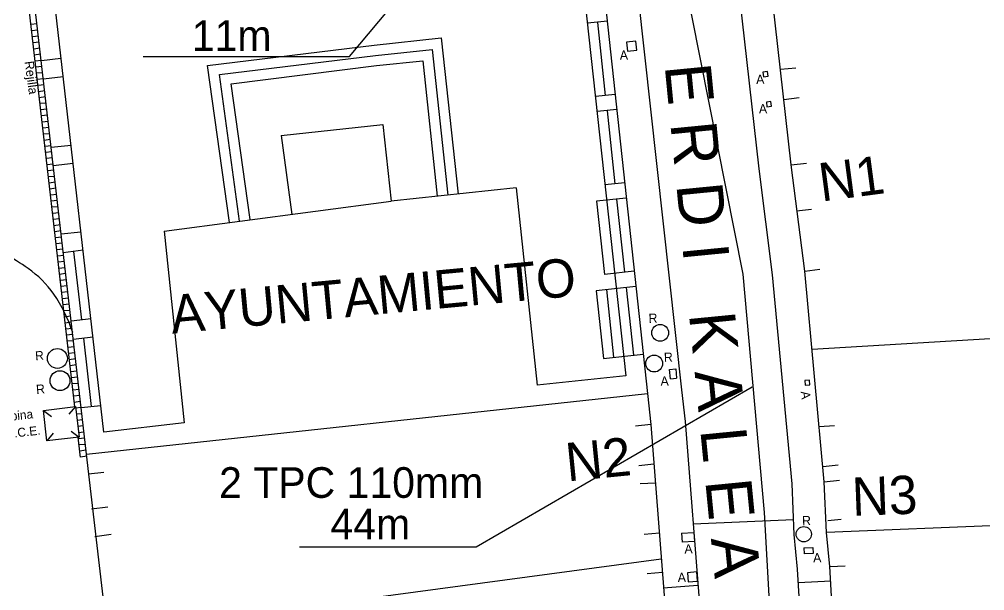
# Model space of a CAD drawing. Extents: x 0 to 560514, y 0 to 4788038.
# Drawn here: x 560279.07 to 560310.57, y 4787923.14 to 4787941.77 of the extents above; entities that cross this region are included whole.
import ezdxf

# ---------------------------------------------------------------- set-up
doc = ezdxf.new("R2010")
doc.units = 0
doc.layers.add('Nivel 27', color=7, linetype='Continuous')
doc.layers.add('Nivel 7', color=7, linetype='Continuous')

msp = doc.modelspace()

# ---------------------------------------------------------------- linework, layer by layer
at = {"layer": 'Nivel 27'}
for points in [[(560283.112, 4787940.562), (560289.851, 4787940.562), (560296.49, 4787948.488)], [(560302.327, 4787904.566), (560303.56, 4787909.02), (560303.82, 4787917.92), (560303.39, 4787925.69), (560302.69, 4787933.46), (560299.91, 4787947.49)], [(560288.219, 4787924.566), (560293.977, 4787924.566), (560302.986, 4787929.782)]]:
    msp.add_lwpolyline(points, dxfattribs=at)
at = {"layer": 'Nivel 7'}
for p, q in [((560298.84, 4787946.38), (560300.68, 4787929.69)), ((560297.19, 4787945.52), (560298.86, 4787930.15)), ((560280.88, 4787929.13), (560279.11, 4787944.58)), ((560303.21, 4787936.89), (560302.34, 4787944.63)), ((560281.83, 4787928.31), (560280.05, 4787943.82)), ((560298.26, 4787941.71), (560297.61, 4787941.64)), ((560279.65, 4787941.62), (560279.45, 4787941.6)), ((560279.67, 4787941.42), (560279.47, 4787941.4)), ((560297.94, 4787941.67), (560298.19, 4787939.29)), ((560279.7, 4787941.22), (560279.5, 4787941.2)), ((560290.65, 4787940.93), (560292.84, 4787941.17)), ((560292.84, 4787941.17), (560293.39, 4787936.07)), ((560279.72, 4787941.02), (560279.52, 4787941)), ((560279.74, 4787940.83), (560279.54, 4787940.8)), ((560285.21, 4787940.26), (560290.65, 4787940.93)), ((560290.69, 4787940.59), (560292.54, 4787940.79)), ((560292.54, 4787940.79), (560293.05, 4787936.04)), ((560299.19, 4787941.06), (560298.89, 4787941.02)), ((560298.89, 4787941.02), (560298.92, 4787940.73)), ((560298.92, 4787940.73), (560299.22, 4787940.76)), ((560299.22, 4787940.76), (560299.19, 4787941.06)), ((560279.76, 4787940.63), (560279.56, 4787940.6)), ((560280.43, 4787940.49), (560279.79, 4787940.42)), ((560285.6, 4787939.97), (560290.69, 4787940.59)), ((560279.79, 4787940.43), (560279.59, 4787940.41)), ((560279.81, 4787940.23), (560279.61, 4787940.21)), ((560285.93, 4787935.14), (560285.21, 4787940.26)), ((560285.98, 4787939.67), (560290.73, 4787940.26)), ((560290.73, 4787940.26), (560292.24, 4787940.42)), ((560292.24, 4787940.42), (560292.71, 4787936)), ((560303.91, 4787940.14), (560304.41, 4787940.19)), ((560279.83, 4787940.03), (560279.63, 4787940.01)), ((560279.85, 4787939.83), (560279.66, 4787939.81)), ((560280.5, 4787939.9), (560279.86, 4787939.82)), ((560286.26, 4787935.19), (560285.6, 4787939.97)), ((560303.49, 4787940.07), (560303.34, 4787940.05)), ((560303.34, 4787940.05), (560303.36, 4787939.9)), ((560303.36, 4787939.9), (560303.51, 4787939.92)), ((560303.51, 4787939.92), (560303.49, 4787940.07)), ((560279.88, 4787939.63), (560279.68, 4787939.61)), ((560286.6, 4787935.24), (560285.98, 4787939.67)), ((560279.9, 4787939.44), (560279.7, 4787939.41)), ((560279.92, 4787939.24), (560279.72, 4787939.21)), ((560298.52, 4787939.32), (560297.87, 4787939.25)), ((560304.02, 4787939.16), (560304.52, 4787939.22)), ((560279.95, 4787939.04), (560279.75, 4787939.02)), ((560303.6, 4787939.09), (560303.45, 4787939.07)), ((560303.45, 4787939.07), (560303.47, 4787938.92)), ((560303.47, 4787938.92), (560303.62, 4787938.94)), ((560303.62, 4787938.94), (560303.6, 4787939.09)), ((560279.97, 4787938.84), (560279.77, 4787938.82)), ((560279.99, 4787938.64), (560279.79, 4787938.62)), ((560298.57, 4787938.83), (560297.93, 4787938.76)), ((560298.25, 4787938.79), (560298.51, 4787936.41)), ((560280.01, 4787938.44), (560279.82, 4787938.42)), ((560280.04, 4787938.24), (560279.84, 4787938.22)), ((560287.62, 4787937.98), (560290.93, 4787938.34)), ((560290.93, 4787938.34), (560291.2, 4787935.84)), ((560280.06, 4787938.04), (560279.86, 4787938.02)), ((560287.62, 4787937.98), (560287.96, 4787935.41)), ((560280.08, 4787937.85), (560279.88, 4787937.82)), ((560280.11, 4787937.65), (560279.91, 4787937.62)), ((560280.76, 4787937.66), (560280.11, 4787937.59)), ((560280.13, 4787937.45), (560279.93, 4787937.43)), ((560280.15, 4787937.25), (560279.95, 4787937.23)), ((560280.17, 4787937.05), (560279.97, 4787937.03)), ((560280.83, 4787937.07), (560280.18, 4787936.99)), ((560304.26, 4787937.02), (560304.76, 4787937.08)), ((560280.2, 4787936.85), (560280, 4787936.83)), ((560303.65, 4787933.44), (560303.21, 4787936.89)), ((560280.22, 4787936.65), (560280.02, 4787936.63)), ((560280.24, 4787936.46), (560280.04, 4787936.43)), ((560298.83, 4787936.44), (560298.18, 4787936.37)), ((560280.26, 4787936.26), (560280.07, 4787936.23)), ((560280.29, 4787936.06), (560280.09, 4787936.04)), ((560295.28, 4787936.28), (560291.2, 4787935.84)), ((560295.28, 4787936.28), (560295.97, 4787929.84)), ((560280.31, 4787935.86), (560280.11, 4787935.84)), ((560283.8, 4787934.86), (560291.2, 4787935.84)), ((560298.88, 4787935.94), (560297.91, 4787935.84)), ((560297.91, 4787935.84), (560298.17, 4787933.45)), ((560298.56, 4787935.91), (560298.82, 4787933.52)), ((560280.33, 4787935.66), (560280.13, 4787935.64)), ((560280.36, 4787935.46), (560280.16, 4787935.44)), ((560304.43, 4787935.53), (560304.92, 4787935.58)), ((560280.38, 4787935.26), (560280.18, 4787935.24)), ((560280.4, 4787935.07), (560280.2, 4787935.04)), ((560280.42, 4787934.87), (560280.23, 4787934.84)), ((560281.08, 4787934.83), (560280.44, 4787934.76)), ((560283.8, 4787934.86), (560284.45, 4787928.61)), ((560280.45, 4787934.67), (560280.25, 4787934.65)), ((560280.47, 4787934.47), (560280.27, 4787934.45)), ((560280.49, 4787934.27), (560280.29, 4787934.25)), ((560281.15, 4787934.24), (560280.5, 4787934.16)), ((560281.11, 4787931.97), (560280.85, 4787934.2)), ((560280.52, 4787934.07), (560280.32, 4787934.05)), ((560280.54, 4787933.87), (560280.34, 4787933.85)), ((560280.56, 4787933.67), (560280.36, 4787933.65)), ((560299.14, 4787933.56), (560298.17, 4787933.45)), ((560304.7, 4787933.56), (560305.19, 4787933.62)), ((560280.58, 4787933.48), (560280.38, 4787933.45)), ((560280.61, 4787933.28), (560280.41, 4787933.25)), ((560304.29, 4787926.62), (560303.65, 4787933.44)), ((560280.63, 4787933.08), (560280.43, 4787933.06)), ((560280.65, 4787932.88), (560280.45, 4787932.86)), ((560299.19, 4787933.06), (560297.9, 4787932.92)), ((560297.9, 4787932.92), (560298.14, 4787930.71)), ((560298.23, 4787932.96), (560298.46, 4787930.75)), ((560298.87, 4787933.03), (560299.11, 4787930.82)), ((560280.67, 4787932.68), (560280.48, 4787932.66)), ((560280.7, 4787932.48), (560280.5, 4787932.46)), ((560280.72, 4787932.28), (560280.52, 4787932.26)), ((560280.74, 4787932.09), (560280.54, 4787932.06)), ((560281.41, 4787932), (560280.76, 4787931.93)), ((560304.94, 4787931.01), (560324.9, 4787932.23)), ((560280.77, 4787931.89), (560280.57, 4787931.86)), ((560280.79, 4787931.69), (560280.59, 4787931.67)), ((560280.81, 4787931.49), (560280.61, 4787931.47)), ((560281.48, 4787931.41), (560280.83, 4787931.33)), ((560281.43, 4787929.14), (560281.18, 4787931.37)), ((560280.83, 4787931.29), (560280.64, 4787931.27)), ((560280.86, 4787931.09), (560280.66, 4787931.07)), ((560280.88, 4787930.89), (560280.68, 4787930.87)), ((560280.9, 4787930.7), (560280.7, 4787930.67)), ((560298.14, 4787930.71), (560299.43, 4787930.85)), ((560280.93, 4787930.5), (560280.73, 4787930.47)), ((560300.29, 4787930.35), (560300.49, 4787930.37)), ((560300.49, 4787930.37), (560300.52, 4787930.07)), ((560280.95, 4787930.3), (560280.75, 4787930.28)), ((560280.97, 4787930.1), (560280.77, 4787930.08)), ((560298.86, 4787930.15), (560295.97, 4787929.84)), ((560300.32, 4787930.05), (560300.29, 4787930.35)), ((560300.32, 4787930.05), (560300.52, 4787930.07)), ((560280.99, 4787929.9), (560280.79, 4787929.88)), ((560304.86, 4787930), (560304.71, 4787929.99)), ((560304.71, 4787929.99), (560304.72, 4787929.84)), ((560304.72, 4787929.84), (560304.87, 4787929.85)), ((560304.87, 4787929.85), (560304.86, 4787930)), ((560281.02, 4787929.7), (560280.82, 4787929.68)), ((560281.04, 4787929.5), (560280.84, 4787929.48)), ((560281.26, 4787927.59), (560299.57, 4787929.57)), ((560300.68, 4787929.69), (560300.8, 4787928.66)), ((560279.86, 4787929.01), (560280.9, 4787929.14)), ((560280.9, 4787929.14), (560280.69, 4787928.89)), ((560281.06, 4787929.31), (560280.86, 4787929.28)), ((560280.9, 4787929.14), (560281.02, 4787928.14)), ((560281.08, 4787929.11), (560280.91, 4787929.09)), ((560281.73, 4787929.17), (560281.09, 4787929.1)), ((560279.86, 4787929.01), (560280.12, 4787928.82)), ((560279.97, 4787928.02), (560279.86, 4787929.01)), ((560281.11, 4787928.91), (560280.93, 4787928.89)), ((560281.13, 4787928.71), (560280.95, 4787928.69)), ((560281.15, 4787928.51), (560280.98, 4787928.49)), ((560284.45, 4787928.61), (560281.83, 4787928.31)), ((560299.68, 4787928.56), (560299.18, 4787928.5)), ((560300.8, 4787928.66), (560301.52, 4787919.41)), ((560305.17, 4787928.49), (560305.67, 4787928.53)), ((560280.18, 4787928.27), (560279.97, 4787928.02)), ((560280.76, 4787928.34), (560281.02, 4787928.14)), ((560281.18, 4787928.31), (560281, 4787928.29)), ((560281.02, 4787928.14), (560279.97, 4787928.02)), ((560281.06, 4787927.57), (560280.99, 4787928.14)), ((560281.2, 4787928.11), (560281, 4787928.09)), ((560281.22, 4787927.91), (560281.02, 4787927.89)), ((560281.24, 4787927.72), (560281.05, 4787927.69)), ((560281.07, 4787927.49), (560281.06, 4787927.57)), ((560281.27, 4787927.52), (560281.07, 4787927.49)), ((560299.78, 4787927.26), (560299.29, 4787927.21)), ((560305.3, 4787927.19), (560305.79, 4787927.24)), ((560281.33, 4787926.95), (560281.83, 4787927)), ((560299.83, 4787926.65), (560299.33, 4787926.62)), ((560304.36, 4787924.97), (560304.29, 4787926.62)), ((560305.34, 4787926.69), (560305.84, 4787926.74)), ((560281.43, 4787925.81), (560281.96, 4787925.87)), ((560324.69, 4787925.81), (560305.41, 4787925.04)), ((560301.06, 4787925.32), (560304.34, 4787925.46)), ((560305.46, 4787925.43), (560305.89, 4787925.47)), ((560299.96, 4787925.01), (560299.46, 4787924.97)), ((560300.68, 4787925.01), (560301.08, 4787925.04)), ((560300.68, 4787925.01), (560300.7, 4787924.72)), ((560301.08, 4787925.04), (560301.1, 4787924.74)), ((560281.53, 4787924.91), (560282.07, 4787924.98)), ((560301.1, 4787924.74), (560300.7, 4787924.72)), ((560304.47, 4787923.84), (560304.36, 4787924.97)), ((560304.67, 4787924.54), (560304.97, 4787924.55)), ((560304.67, 4787924.54), (560304.68, 4787924.34)), ((560304.97, 4787924.55), (560304.98, 4787924.35)), ((560281.95, 4787921.76), (560300.02, 4787924.18)), ((560304.98, 4787924.35), (560304.68, 4787924.34)), ((560301.18, 4787923.75), (560300.88, 4787923.72)), ((560301.2, 4787923.45), (560301.18, 4787923.75)), ((560304.67, 4787920.38), (560304.47, 4787923.84)), ((560305.52, 4787923.93), (560306.02, 4787923.95)), ((560300.06, 4787923.73), (560299.56, 4787923.69)), ((560300.88, 4787923.72), (560300.9, 4787923.43)), ((560300.9, 4787923.43), (560301.2, 4787923.45)), ((560305.55, 4787923.45), (560304.5, 4787923.39)), ((560300.08, 4787923.23), (560301.21, 4787923.32))]:
    msp.add_line(p, q, dxfattribs=at)
msp.add_lwpolyline([(560312.02, 4787915.8), (560305.83, 4787914.51), (560305.81, 4787917.58), (560305.72, 4787920.43), (560305.52, 4787923.93), (560305.41, 4787925.04), (560305.34, 4787926.69), (560304.7, 4787933.56), (560304.26, 4787937.02), (560303.39, 4787944.75), (560303.1, 4787947.21), (560313.62, 4787948.42)], dxfattribs=at)
msp.add_lwpolyline([(560299.57, 4787929.57), (560299.68, 4787928.56), (560300.4, 4787919.36), (560300.46, 4787902.97), (560290.26, 4787902.71), (560289.99, 4787902.85), (560289.98, 4787904.87), (560287.32, 4787904.83), (560287.32, 4787904.47), (560287.07, 4787904.47), (560287.07, 4787905.76), (560285.13, 4787905.75), (560283.7, 4787906.51), (560282.54, 4787916.7), (560281.26, 4787927.59), (560279.33, 4787944.4), (560297.77, 4787946.24)], close=True, dxfattribs=at)
for centre, radius in [((560299.986, 4787931.547), 0.275), ((560280.313, 4787930.712), 0.325), ((560299.787, 4787930.545), 0.275), ((560280.397, 4787929.987), 0.325), ((560304.67, 4787924.981), 0.25)]:
    msp.add_circle(centre, radius, dxfattribs=at)
for centre, radius, start, end in [((560273.377, 4787924.99), 10.519, 55.3607, 60.2482), ((560277.47, 4787930.915), 3.318, 34.8742, 55.3607), ((560276.346, 4787930.132), 4.688, 17.6663, 34.8742)]:
    msp.add_arc(centre, radius, start, end, dxfattribs=at)

# ---------------------------------------------------------------- texts
at = {"layer": 'Nivel 27'}
for s, p in [('11m', (560284.7, 4787940.74)), ('2 TPC 110mm', (560285.59, 4787926.166)), ('44m', (560289.224, 4787924.811))]:
    msp.add_text(s, height=1, dxfattribs=at).set_placement(p)
at = {"layer": 'Nivel 7'}
for s, height, rotation, p in [('Z E S A R E O                       D I A Z                         K A L E A', 1.5, 7.6901, (560228.02, 4787938.19)), ('A', 0.3, 1.9635, (560298.67, 4787940.45)), ('Rejilla', 0.3, 277.7634, (560279.24, 4787940.39)), ('E R D I   K A L E A', 1.5, 275.5886, (560300.13, 4787940.26)), ('A', 0.3, 1.9635, (560303.12, 4787939.66)), ('A', 0.3, 1.9635, (560303.21, 4787938.7)), ('N1', 1.25, 7.5597, (560305.247, 4787935.825)), ('AYUNTAMIENTO', 1.24998, 5.3477, (560284.06, 4787931.52)), ('R', 0.3, 1.7966, (560299.61, 4787931.87)), ('R', 0.29, 4.6375, (560279.6, 4787930.65)), ('R', 0.3, 1.7966, (560300.11, 4787930.6)), ('A', 0.3, 1.7966, (560300, 4787929.82)), ('R', 0.3, 5.13, (560279.63, 4787929.55)), ('A', 0.3, 276.6558, (560304.57, 4787929.63)), ('Cabina', 0.29, 6.1437, (560278.31, 4787928.63)), ('O.N.C.E.', 0.29, 6.2278, (560278.23, 4787928.06)), ('N2', 1.25, 5.6544, (560296.96, 4787926.7)), ('N3', 1.25, 2.1665, (560306.262, 4787925.575)), ('R', 0.3, 1.7966, (560304.62, 4787925.27)), ('A', 0.3, 1.7966, (560300.78, 4787924.35)), ('A', 0.3, 1.7966, (560304.98, 4787924.06)), ('A', 0.3, 1.7966, (560300.56, 4787923.42))]:
    msp.add_text(s, height=height, rotation=rotation, dxfattribs=at).set_placement(p)

doc.saveas('drawing.dxf')
